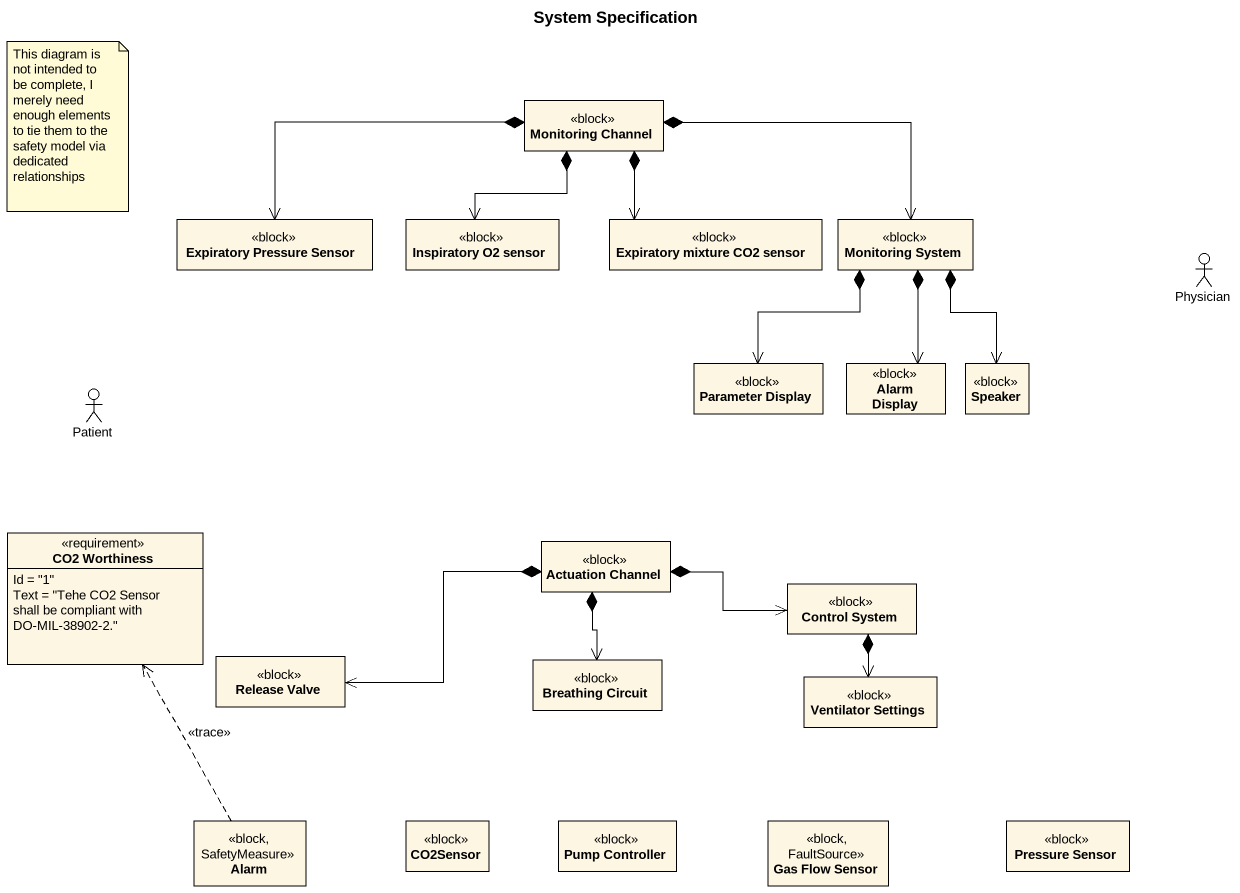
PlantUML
@startuml
title System Specification
allowmixing
hide circle
hide empty members
class "Monitoring Channel" as Monitoring_Channel <<block>>
class "Expiratory Pressure Sensor" as Expiratory_Pressure_Sensor <<block>>
class "Inspiratory O2 sensor" as Inspiratory_O2_sensor <<block>>
class "Expiratory mixture CO2 sensor" as Expiratory_mixture_CO2 <<block>>
class "Monitoring System" as Monitoring_System <<block>>
actor Physician
actor Patient
class "Parameter Display" as Parameter_Display <<block>>
class "Alarm Display" as Alarm_Display <<block>>
class Speaker <<block>>
class "CO2 Worthiness" as CO2_Worthiness <<requirement>> {
  Id = "1"
  Text = "Tehe CO2 Sensor shall be compliant with DO-MIL-38902-2."
}
class "Actuation Channel" as Actuation_Channel <<block>>
class "Control System" as Control_System <<block>>
class "Release Valve" as Release_Valve <<block>>
class "Breathing Circuit" as Breathing_Circuit <<block>>
class "Ventilator Settings" as Ventilator_Settings <<block>>
class Alarm <<block, SafetyMeasure>>
class CO2Sensor <<block>>
class "Pump Controller" as Pump_Controller <<block>>
class "Gas Flow Sensor" as Gas_Flow_Sensor <<block, FaultSource>>
class "Pressure Sensor" as Pressure_Sensor <<block>>
Monitoring_Channel *-left-> Expiratory_Pressure_Sensor
Monitoring_Channel *--> Inspiratory_O2_sensor
Monitoring_Channel *--> Expiratory_mixture_CO2
Monitoring_Channel *-right-> Monitoring_System
Monitoring_System *--> Parameter_Display
Monitoring_System *--> Alarm_Display
Monitoring_System *--> Speaker
Actuation_Channel *-right-> Control_System
Actuation_Channel *-left-> Release_Valve
Actuation_Channel *--> Breathing_Circuit
Control_System *--> Ventilator_Settings
Alarm .up.> CO2_Worthiness : <<trace>>
note as N1
  This diagram is not intended to be complete, I merely need enough elements to tie them to the safety model via dedicated relationships
end note
@enduml
